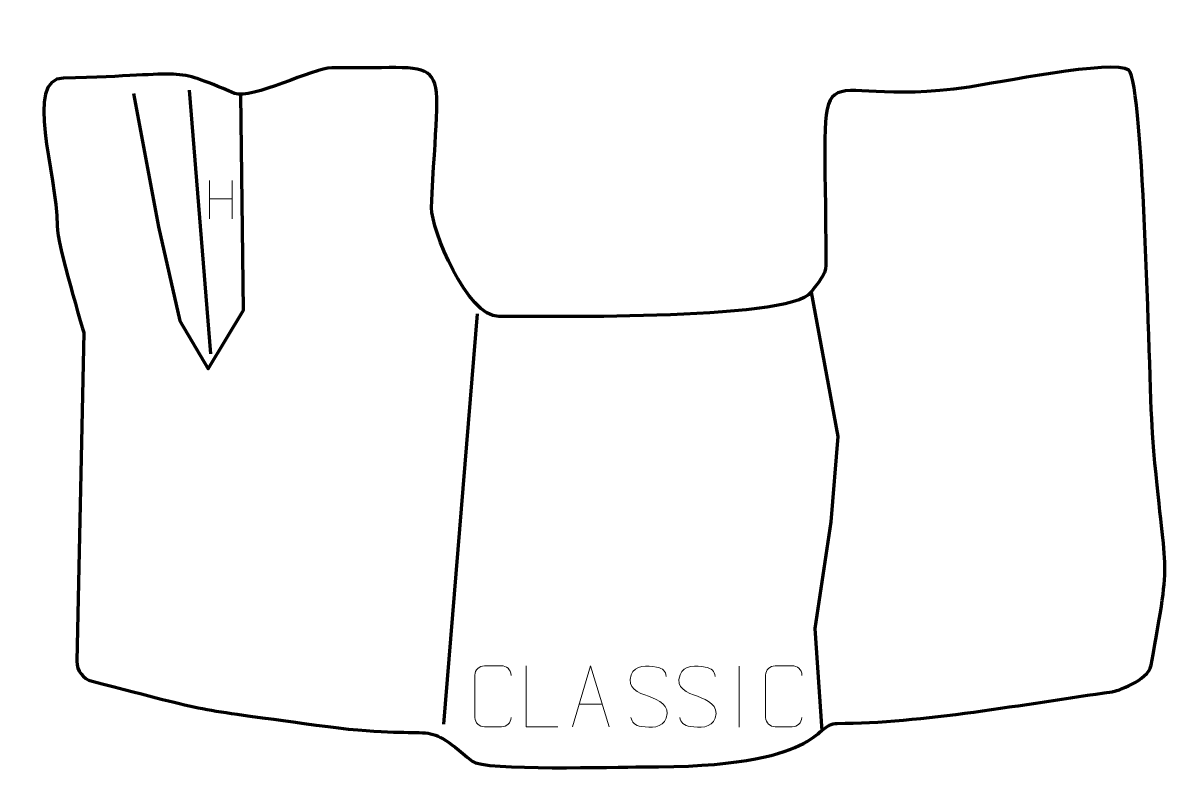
# Model space of a CAD drawing. Header units: millimetres. Extents: x 1267 to 1723, y 228 to 525.
import ezdxf

# ---------------------------------------------------------------- set-up
doc = ezdxf.new("R2010")
doc.units = ezdxf.units.MM
doc.header["$MEASUREMENT"] = 0
doc.layers.add('layer 1', color=7, linetype='Continuous')
doc.layers.add('layer 2', color=7, linetype='Continuous')

msp = doc.modelspace()

# ---------------------------------------------------------------- linework, layer by layer
at = {"layer": 'layer 1', "color": 22, "lineweight": 158}
msp.add_open_spline([(1282.8328, 503.5298), (1335.1756, 504.7001), (1324.0845, 508.4685), (1350.7163, 497.4485), (1350.7163, 497.4485), (1357.3819, 494.6904), (1382.1108, 507.704), (1389.3604, 507.585), (1389.3604, 507.585), (1440.1471, 506.7515), (1431.4258, 516.6542), (1429.0005, 452.0033), (1429.0005, 452.0033), (1428.6857, 443.6121), (1443.1347, 408.6934), (1455.7308, 408.8815), (1455.7308, 408.8815), (1466.3054, 409.0394), (1571.1192, 406.7543), (1579.6994, 418.4547), (1579.6994, 418.4547), (1582.3607, 422.0838), (1585.5759, 425.3615), (1585.5759, 429.087), (1585.5759, 429.087), (1585.5759, 525.3936), (1576.1548, 490.0366), (1642.4575, 499.911), (1642.4575, 499.911), (1652.0403, 501.3382), (1700.4583, 511.1181), (1705.8491, 506.6889), (1705.8491, 506.6889), (1712.1266, 501.5311), (1713.9462, 378.4952), (1715.4095, 360.7125), (1715.4095, 360.7125), (1720.2466, 301.9302), (1723.4467, 317.808), (1714.7274, 270.3374), (1714.7274, 270.3374), (1713.5913, 264.1519), (1700.7247, 259.9762), (1699.3515, 259.7904), (1699.3515, 259.7904), (1664.7617, 255.1093), (1623.537, 247.2569), (1590.0799, 247.2569), (1590.0799, 247.2569), (1580.4954, 247.2569), (1585.3922, 229.5811), (1512.4432, 229.9714), (1512.4432, 229.9714), (1502.8505, 230.0227), (1449.6195, 228.3495), (1445.0684, 232.2006), (1445.0684, 232.2006), (1423.5491, 250.4098), (1434.6125, 239.4467), (1383.0728, 246.5768), (1383.0728, 246.5768), (1330.7791, 253.8112), (1344.957, 250.9572), (1294.144, 264.0232), (1294.144, 264.0232), (1290.5043, 264.9591), (1288.0605, 268.1788), (1288.138, 271.9361), (1288.138, 271.9361), (1288.138, 271.9361), (1290.8297, 402.4791), (1290.8297, 402.4791), (1290.8297, 402.4791), (1290.8297, 402.4791), (1280.2463, 437.7568), (1280.2463, 444.8124), (1280.2463, 444.8124), (1280.2463, 465.7771), (1266.6943, 503.1661), (1282.8328, 503.5298)], degree=3, knots=[0, 0, 0, 0, 0.04761905, 0.04761905, 0.04761905, 0.04761905, 0.0952381, 0.0952381, 0.0952381, 0.0952381, 0.14285714, 0.14285714, 0.14285714, 0.14285714, 0.19047619, 0.19047619, 0.19047619, 0.19047619, 0.23809524, 0.23809524, 0.23809524, 0.23809524, 0.28571429, 0.28571429, 0.28571429, 0.28571429, 0.33333333, 0.33333333, 0.33333333, 0.33333333, 0.38095238, 0.38095238, 0.38095238, 0.38095238, 0.42857143, 0.42857143, 0.42857143, 0.42857143, 0.47619048, 0.47619048, 0.47619048, 0.47619048, 0.52380952, 0.52380952, 0.52380952, 0.52380952, 0.57142857, 0.57142857, 0.57142857, 0.57142857, 0.61904762, 0.61904762, 0.61904762, 0.61904762, 0.66666667, 0.66666667, 0.66666667, 0.66666667, 0.71428571, 0.71428571, 0.71428571, 0.71428571, 0.76190476, 0.76190476, 0.76190476, 0.76190476, 0.80952381, 0.80952381, 0.80952381, 0.80952381, 0.85714286, 0.85714286, 0.85714286, 0.85714286, 0.9047619, 0.9047619, 0.9047619, 0.9047619, 1, 1, 1, 1], dxfattribs=at)
at = {"layer": 'layer 2', "color": 177, "lineweight": 158}
for points in [[(1341.2756, 394.0122), (1341.2756, 394.0122), (1332.8089, 498.7873), (1332.8089, 498.7873)], [(1447.11, 409.8871), (1447.11, 409.8871), (1433.7043, 246.9038), (1433.7043, 246.9038)]]:
    msp.add_open_spline(points, degree=3, dxfattribs=at)
for points, knots in [([(1310.584, 497.3762), (1310.584, 497.3762), (1320.4618, 444.4595), (1320.4618, 444.4595), (1320.4618, 444.4595), (1320.4618, 444.4595), (1328.9285, 407.0651), (1328.9285, 407.0651), (1328.9285, 407.0651), (1328.9285, 407.0651), (1340.2173, 388.0151), (1340.2173, 388.0151), (1340.2173, 388.0151), (1340.2173, 388.0151), (1354.3285, 411.2984), (1354.3285, 411.2984), (1354.3285, 411.2984), (1354.3285, 411.2984), (1353.2438, 497.0656), (1353.2438, 497.0656)], [0, 0, 0, 0, 0.16666667, 0.16666667, 0.16666667, 0.16666667, 0.33333333, 0.33333333, 0.33333333, 0.33333333, 0.5, 0.5, 0.5, 0.5, 0.66666667, 0.66666667, 0.66666667, 0.66666667, 1, 1, 1, 1]), ([(1579.6994, 418.4547), (1579.6994, 418.4547), (1590.3377, 361.2038), (1590.3377, 361.2038), (1590.3377, 361.2038), (1590.3377, 361.2038), (1587.5155, 327.3372), (1587.5155, 327.3372), (1587.5155, 327.3372), (1587.5155, 327.3372), (1581.1655, 285.0038), (1581.1655, 285.0038), (1581.1655, 285.0038), (1581.1655, 285.0038), (1583.9651, 244.3388), (1583.9651, 244.3388)], [0, 0, 0, 0, 0.2, 0.2, 0.2, 0.2, 0.4, 0.4, 0.4, 0.4, 0.6, 0.6, 0.6, 0.6, 1, 1, 1, 1])]:
    msp.add_open_spline(points, degree=3, knots=knots, dxfattribs=at)
at = {"layer": 'layer 2', "color": 250, "lineweight": 9}
for points in [[(1340.8328, 462.8418), (1340.8328, 462.8418), (1340.8328, 447.6697), (1340.8328, 447.6697)], [(1349.7994, 462.8418), (1349.7994, 462.8418), (1349.7994, 447.5619), (1349.7994, 447.5619)], [(1340.8447, 455.5661), (1340.8447, 455.5661), (1349.7994, 455.5661), (1349.7994, 455.5661)], [(1551.0773, 269.9572), (1551.0773, 269.9572), (1551.0773, 245.7229), (1551.0773, 245.7229)], [(1487.5873, 254.8771), (1487.5873, 254.8771), (1496.8018, 254.8771), (1496.8018, 254.8771)]]:
    msp.add_open_spline(points, degree=3, dxfattribs=at)
for points, knots in [([(1460.5825, 249.6063), (1460.4469, 247.3517), (1458.8194, 245.916), (1456.7353, 245.9055), (1456.7353, 245.9055), (1454.4725, 245.9059), (1452.2097, 245.9059), (1449.9472, 245.9055), (1449.9472, 245.9055), (1448.0792, 245.8032), (1446.1655, 247.6319), (1446.1764, 249.5894), (1446.1764, 249.5894), (1446.1768, 255.1886), (1446.1768, 260.7873), (1446.1764, 266.3857), (1446.1764, 266.3857), (1446.1805, 268.4605), (1447.8755, 270.1289), (1449.9641, 270.1158), (1449.9641, 270.1158), (1452.2209, 270.1158), (1454.4781, 270.1158), (1456.7353, 270.1158), (1456.7353, 270.1158), (1458.6242, 270.1502), (1460.5567, 268.7029), (1460.5825, 266.3374)], [0, 0, 0, 0, 0.125, 0.125, 0.125, 0.125, 0.25, 0.25, 0.25, 0.25, 0.375, 0.375, 0.375, 0.375, 0.5, 0.5, 0.5, 0.5, 0.625, 0.625, 0.625, 0.625, 0.75, 0.75, 0.75, 0.75, 1, 1, 1, 1]), ([(1479.0697, 245.9016), (1479.0697, 245.9016), (1466.5042, 245.9016), (1466.5042, 245.9016), (1466.5042, 245.9016), (1466.5042, 245.9016), (1466.5042, 270.116), (1466.5042, 270.116)], [0, 0, 0, 0, 0.33333333, 0.33333333, 0.33333333, 0.33333333, 1, 1, 1, 1]), ([(1484.9454, 245.9016), (1484.9454, 245.9016), (1492.098, 270.116), (1492.098, 270.116), (1492.098, 270.116), (1492.098, 270.116), (1499.4437, 245.9016), (1499.4437, 245.9016)], [0, 0, 0, 0, 0.33333333, 0.33333333, 0.33333333, 0.33333333, 1, 1, 1, 1]), ([(1515.1785, 258.0088), (1511.056, 259.4356), (1506.2933, 261.1782), (1508.239, 266.5351), (1508.239, 266.5351), (1509.698, 270.5523), (1514.7572, 270.1753), (1518.254, 269.592), (1518.254, 269.592), (1521.0299, 269.129), (1521.869, 267.9517), (1522.1704, 265.9293)], [0, 0, 0, 0, 0.25, 0.25, 0.25, 0.25, 0.5, 0.5, 0.5, 0.5, 1, 1, 1, 1]), ([(1534.5861, 258.0088), (1530.4636, 259.4356), (1525.7009, 261.1782), (1527.6465, 266.5351), (1527.6465, 266.5351), (1529.1056, 270.5523), (1534.1648, 270.1753), (1537.6616, 269.592), (1537.6616, 269.592), (1540.4374, 269.129), (1541.2765, 267.9517), (1541.5779, 265.9293)], [0, 0, 0, 0, 0.25, 0.25, 0.25, 0.25, 0.5, 0.5, 0.5, 0.5, 1, 1, 1, 1]), ([(1576.0576, 249.6063), (1575.922, 247.3517), (1574.2945, 245.916), (1572.2103, 245.9055), (1572.2103, 245.9055), (1569.9475, 245.9059), (1567.6847, 245.9059), (1565.4223, 245.9055), (1565.4223, 245.9055), (1563.5543, 245.8032), (1561.6406, 247.6319), (1561.6514, 249.5894), (1561.6514, 249.5894), (1561.6518, 255.1886), (1561.6518, 260.7873), (1561.6514, 266.3857), (1561.6514, 266.3857), (1561.6556, 268.4605), (1563.3505, 270.1289), (1565.4391, 270.1158), (1565.4391, 270.1158), (1567.696, 270.1158), (1569.9531, 270.1158), (1572.2103, 270.1158), (1572.2103, 270.1158), (1574.0993, 270.1502), (1576.0317, 268.7029), (1576.0576, 266.3374)], [0, 0, 0, 0, 0.125, 0.125, 0.125, 0.125, 0.25, 0.25, 0.25, 0.25, 0.375, 0.375, 0.375, 0.375, 0.5, 0.5, 0.5, 0.5, 0.625, 0.625, 0.625, 0.625, 0.75, 0.75, 0.75, 0.75, 1, 1, 1, 1]), ([(1515.1785, 258.0087), (1519.078, 256.4108), (1523.9585, 254.5784), (1522.1788, 249.3769), (1522.1788, 249.3769), (1520.7623, 245.2369), (1515.997, 245.486), (1512.3812, 246.0242), (1512.3812, 246.0242), (1509.7127, 246.4219), (1508.528, 247.5995), (1508.1612, 249.6491)], [0, 0, 0, 0, 0.25, 0.25, 0.25, 0.25, 0.5, 0.5, 0.5, 0.5, 1, 1, 1, 1]), ([(1534.5861, 258.0087), (1538.4856, 256.4108), (1543.3661, 254.5784), (1541.5864, 249.3769), (1541.5864, 249.3769), (1540.1699, 245.2369), (1535.4046, 245.486), (1531.7888, 246.0242), (1531.7888, 246.0242), (1529.1202, 246.4219), (1527.9355, 247.5995), (1527.5688, 249.6491)], [0, 0, 0, 0, 0.25, 0.25, 0.25, 0.25, 0.5, 0.5, 0.5, 0.5, 1, 1, 1, 1])]:
    msp.add_open_spline(points, degree=3, knots=knots, dxfattribs=at)

doc.saveas('drawing.dxf')
